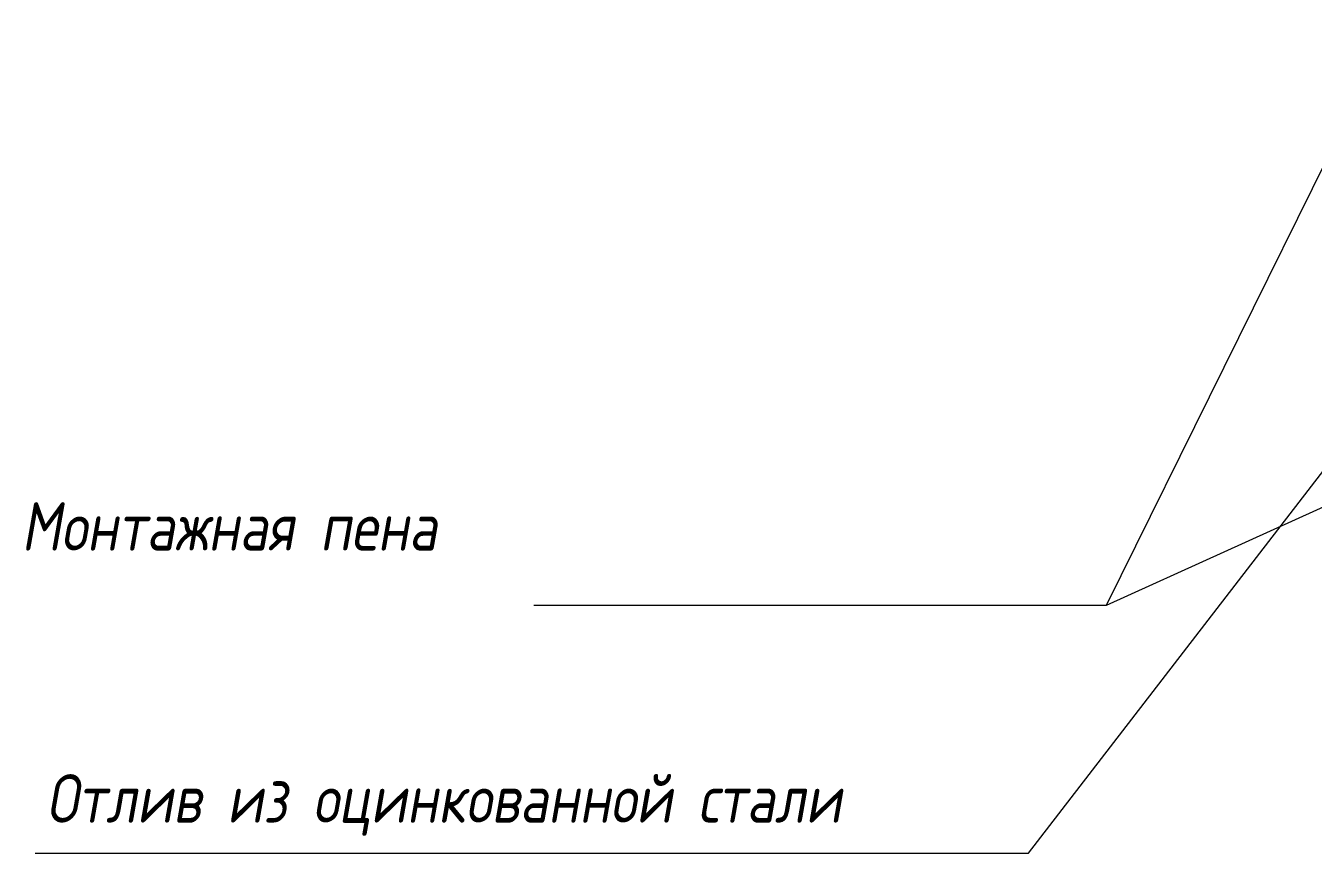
# Model space of a CAD drawing. Header units: millimetres. Extents: x -257254 to 390979, y -202328 to 355504.
# Drawn here: x 117925 to 127235, y 44635 to 50617 of the extents above; entities that cross this region are included whole.
import ezdxf

# ---------------------------------------------------------------- set-up
doc = ezdxf.new("R2010")
doc.units = ezdxf.units.MM
for name, color, linetype, lineweight in [('A-DETL-THIN', 151, 'Continuous', 9), ('RAZMER', 250, 'Continuous', 13), ('покрытия', 6, 'Continuous', 18)]:
    doc.layers.add(name, color=color, linetype=linetype, lineweight=lineweight)
doc.styles.add('SIMPLEX', font='simplex.shx', dxfattribs={"width": 0.8, "oblique": 10})

msp = doc.modelspace()

# ---------------------------------------------------------------- linework, layer by layer
at = {"layer": 'A-DETL-THIN'}
for p, q in [((125739.7671, 46429.49676), (129478.501, 48120.72463)), ((125176.21473, 44635.0473), (127595.03085, 47774.47945)), ((121599.7671, 46429.49676), (125739.7671, 46429.49676)), ((117992.82502, 44635.0473), (125176.21473, 44635.0473))]:
    msp.add_line(p, q, dxfattribs=at)
at = {"layer": 'покрытия'}
msp.add_line((125739.7671, 46429.49676), (129023.69033, 53070.94898), dxfattribs=at)

# ---------------------------------------------------------------- texts
at = {"layer": 'RAZMER', "color": 0, "style": 'SIMPLEX', "oblique": 10, "width": 0.8}
for s, p in [('Монтажная пена', (117892.01263, 46822.98114, -7305.21864)), ('Отлив из оцинкованной стали', (118072.54722, 44855.99005))]:
    msp.add_text(s, height=350, dxfattribs=at).set_placement(p)

doc.saveas('drawing.dxf')
